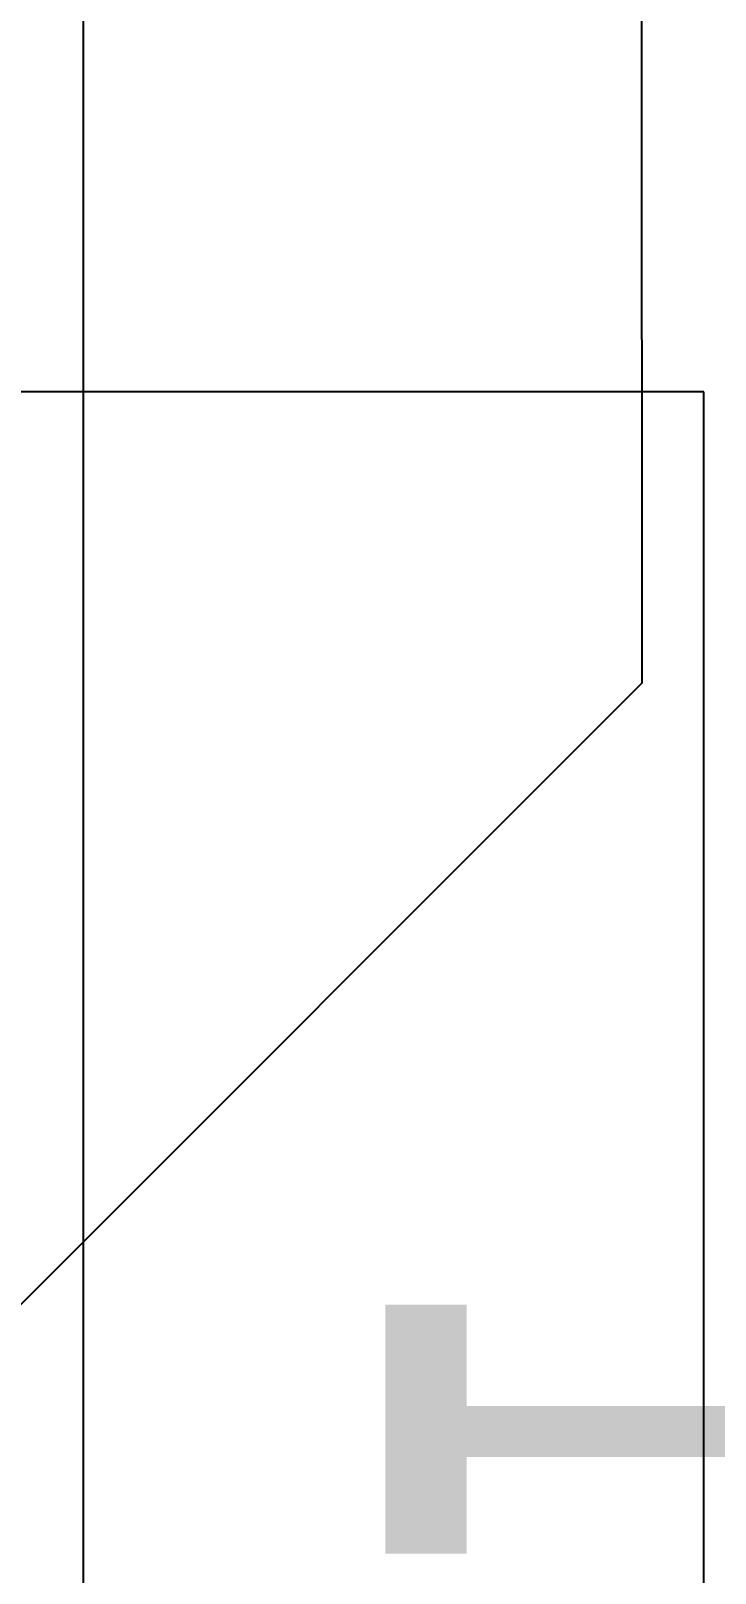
# Model space of a CAD drawing. Extents: x -170 to 1783, y -20 to 1205.
# Drawn here: x 17.4 to 21.06, y 751.05 to 759.3 of the extents above; entities that cross this region are included whole.
import ezdxf

# ---------------------------------------------------------------- set-up
doc = ezdxf.new("R2010")
doc.units = 0
doc.header["$LTSCALE"] = 96
doc.header["$MEASUREMENT"] = 0
for name, color, linetype in [('I-MECH_A', 7, 'Continuous'), ('MAIN_ELECTRICAL', 7, 'Continuous'), ('MAIN_PANEL_COMP', 7, 'Continuous'), ('SM', 7, 'Continuous')]:
    doc.layers.add(name, color=color, linetype=linetype)

# ---------------------------------------------------------------- blocks, each defined once
blk = doc.blocks.new('EC-FPFS-56')
at = {"layer": 'SM', "color": 60, "linetype": 'Continuous'}
for p, q in [((-1.4237, 3.2393), (-5.5252, 7.3389)), ((4.3761, 3.2402), (-1.4237, 3.2393))]:
    blk.add_line(p, q, dxfattribs=at)
blk = doc.blocks.new('EC-BFM-1')
at = {"layer": 'SM', "color": 60, "linetype": 'Continuous'}
blk.add_line((-6.219, -6.1714), (5.9685, -6.1714), dxfattribs=at)
at = {"layer": 'SM', "color": 60, "linetype": 'Continuous', "width": 0.577333}
blk.add_text('1', height=4, dxfattribs=at).set_placement((0.4607, -4.5542))
blk.add_text('1', height=4, dxfattribs=at).set_placement((0.4607, -4.5542))
blk.add_text('1', height=4, dxfattribs=at).set_placement((0.4607, -4.5542))
blk.add_text('1', height=4, dxfattribs=at).set_placement((0.4607, -4.5542))
blk.add_text('1', height=4, dxfattribs=at).set_placement((0.4607, -4.5542))
blk.add_text('1', height=4, dxfattribs=at).set_placement((0.4607, -4.5542))
blk.add_text('1', height=4, dxfattribs=at).set_placement((0.4607, -4.5542))

msp = doc.modelspace()

# ---------------------------------------------------------------- linework, layer by layer
at = {"layer": 'I-MECH_A', "color": 7, "linetype": 'Continuous'}
for p, q in [((21, 757.36699), (9, 757.36699)), ((21, 699.36699), (21, 757.36699)), ((21, 757.36699), (21, 757.36699)), ((21, 757.36699), (21, 757.36699))]:
    msp.add_line(p, q, dxfattribs=at)

# ---------------------------------------------------------------- block references
at = {"layer": 'MAIN_ELECTRICAL', "color": 47, "linetype": 'Continuous', "rotation": 270}
msp.add_blockref('EC-BFM-1', (23.85254, 753.18092), dxfattribs=at)
at = {"layer": 'MAIN_PANEL_COMP', "color": 47, "linetype": 'Continuous', "rotation": 90}
msp.add_blockref('EC-FPFS-56', (23.90785, 757.23266), dxfattribs=at)

doc.saveas('drawing.dxf')
